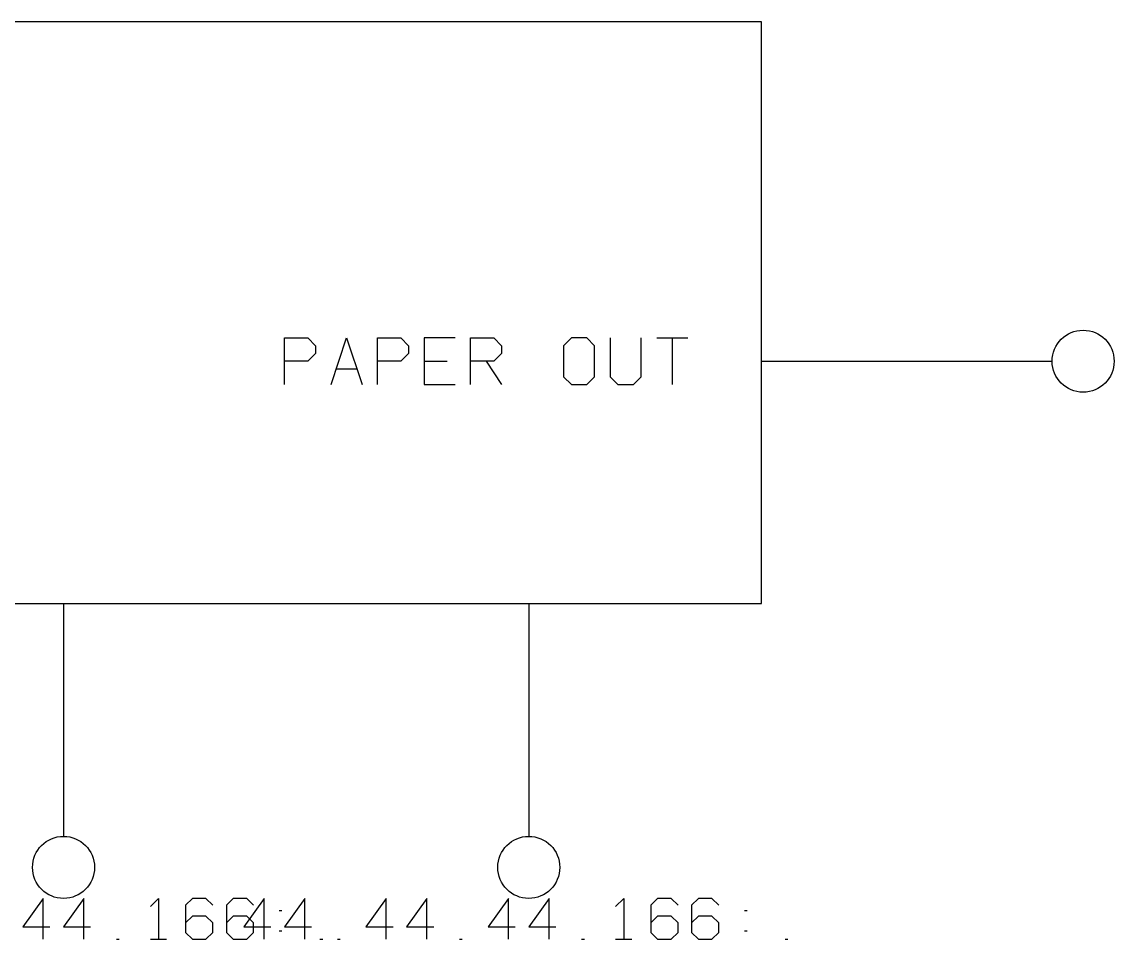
# Model space of a CAD drawing. Header units: millimetres. Extents: x 10 to 2534, y 10 to 1372.
# Drawn here: x 223.8 to 280.2, y 483.5 to 530.8 of the extents above; entities that cross this region are included whole.
import ezdxf

# ---------------------------------------------------------------- set-up
doc = ezdxf.new("R2010")
doc.units = ezdxf.units.MM
for name, color, linetype, lineweight in [('DEVICE', 7, 'CONTINUOUS', 25), ('LABEL', 8, 'CONTINUOUS', 25), ('POINT', 4, 'CONTINUOUS', 25), ('PORT_BUS', 5, 'CONTINUOUS', 25), ('PORT_OUT', 30, 'CONTINUOUS', 25)]:
    doc.layers.add(name, color=color, linetype=linetype, lineweight=lineweight)

msp = doc.modelspace()

# ---------------------------------------------------------------- linework, layer by layer
at = {"layer": 'DEVICE'}
msp.add_lwpolyline([(94, 500.8), (262, 500.8), (262, 530.8), (94, 530.8)], close=True, dxfattribs=at)
at = {"layer": 'LABEL'}
for points in [[(237.4, 512.1), (237.4, 514.5), (238.6, 514.5), (239, 514.1), (239, 513.7), (238.6, 513.3), (237.4, 513.3)], [(239.8, 512.1), (240.6, 514.5), (241.4, 512.1)], [(242.2, 512.1), (242.2, 514.5), (243.4, 514.5), (243.8, 514.1), (243.8, 513.7), (243.4, 513.3), (242.2, 513.3)], [(246.2, 514.5), (244.6, 514.5), (244.6, 512.1), (246.2, 512.1)], [(247, 512.1), (247, 514.5), (248.2, 514.5), (248.6, 514.1), (248.6, 513.7), (248.2, 513.3), (247, 513.3)], [(252.2, 512.1), (253, 512.1), (253.4, 512.5), (253.4, 514.1), (253, 514.5), (252.2, 514.5), (251.8, 514.1), (251.8, 512.5), (252.2, 512.1)], [(254.2, 514.5), (254.2, 512.5), (254.6, 512.1), (255.4, 512.1), (255.8, 512.5), (255.8, 514.5)], [(256.6, 514.5), (258.2, 514.5)], [(257.4, 514.5), (257.4, 512.1)], [(240.08, 512.9), (241.12, 512.9)], [(244.6, 513.3), (245.8, 513.3)], [(247.8, 513.3), (248.6, 512.1)], [(224.95, 483.5), (224.95, 485.6), (223.9, 484.13), (225.3, 484.13)], [(227.05, 483.5), (227.05, 485.6), (226, 484.13), (227.4, 484.13)], [(230.48, 485.18), (230.9, 485.6), (230.9, 483.5)], [(233.7, 485.25), (233.35, 485.6), (232.65, 485.6), (232.3, 485.25), (232.3, 483.85), (232.65, 483.5), (233.35, 483.5), (233.7, 483.85), (233.7, 484.34), (233.35, 484.69), (232.65, 484.69), (232.3, 484.34)], [(235.8, 485.25), (235.45, 485.6), (234.75, 485.6), (234.4, 485.25), (234.4, 483.85), (234.75, 483.5), (235.45, 483.5), (235.8, 483.85), (235.8, 484.34), (235.45, 484.69), (234.75, 484.69), (234.4, 484.34)], [(236.35, 483.5), (236.35, 485.6), (235.3, 484.13), (236.7, 484.13)], [(238.45, 483.5), (238.45, 485.6), (237.4, 484.13), (238.8, 484.13)], [(242.65, 483.5), (242.65, 485.6), (241.6, 484.13), (243, 484.13)], [(244.75, 483.5), (244.75, 485.6), (243.7, 484.13), (245.1, 484.13)], [(248.95, 483.5), (248.95, 485.6), (247.9, 484.13), (249.3, 484.13)], [(251.05, 483.5), (251.05, 485.6), (250, 484.13), (251.4, 484.13)], [(254.48, 485.18), (254.9, 485.6), (254.9, 483.5)], [(257.7, 485.25), (257.35, 485.6), (256.65, 485.6), (256.3, 485.25), (256.3, 483.85), (256.65, 483.5), (257.35, 483.5), (257.7, 483.85), (257.7, 484.34), (257.35, 484.69), (256.65, 484.69), (256.3, 484.34)], [(259.8, 485.25), (259.45, 485.6), (258.75, 485.6), (258.4, 485.25), (258.4, 483.85), (258.75, 483.5), (259.45, 483.5), (259.8, 483.85), (259.8, 484.34), (259.45, 484.69), (258.75, 484.69), (258.4, 484.34)], [(237.13, 484.97), (237.27, 484.97)], [(261.13, 484.97), (261.27, 484.97)], [(228.73, 483.5), (228.87, 483.5)], [(230.48, 483.5), (231.32, 483.5)], [(237.13, 483.92), (237.27, 483.92)], [(239.23, 483.5), (239.37, 483.5)], [(240.13, 483.5), (240.27, 483.5)], [(246.43, 483.5), (246.57, 483.5)], [(252.73, 483.5), (252.87, 483.5)], [(254.48, 483.5), (255.32, 483.5)], [(261.13, 483.92), (261.27, 483.92)], [(263.23, 483.5), (263.37, 483.5)]]:
    msp.add_lwpolyline(points, dxfattribs=at)
at = {"layer": 'POINT'}
for centre in [(278.6, 513.3), (226, 487.2), (250, 487.2)]:
    msp.add_circle(centre, 1.6, dxfattribs=at)
at = {"layer": 'PORT_BUS'}
for p, q in [((226, 500.8), (226, 488.8)), ((250, 500.8), (250, 488.8))]:
    msp.add_line(p, q, dxfattribs=at)
at = {"layer": 'PORT_OUT'}
msp.add_line((262, 513.3), (277, 513.3), dxfattribs=at)

doc.saveas('drawing.dxf')
